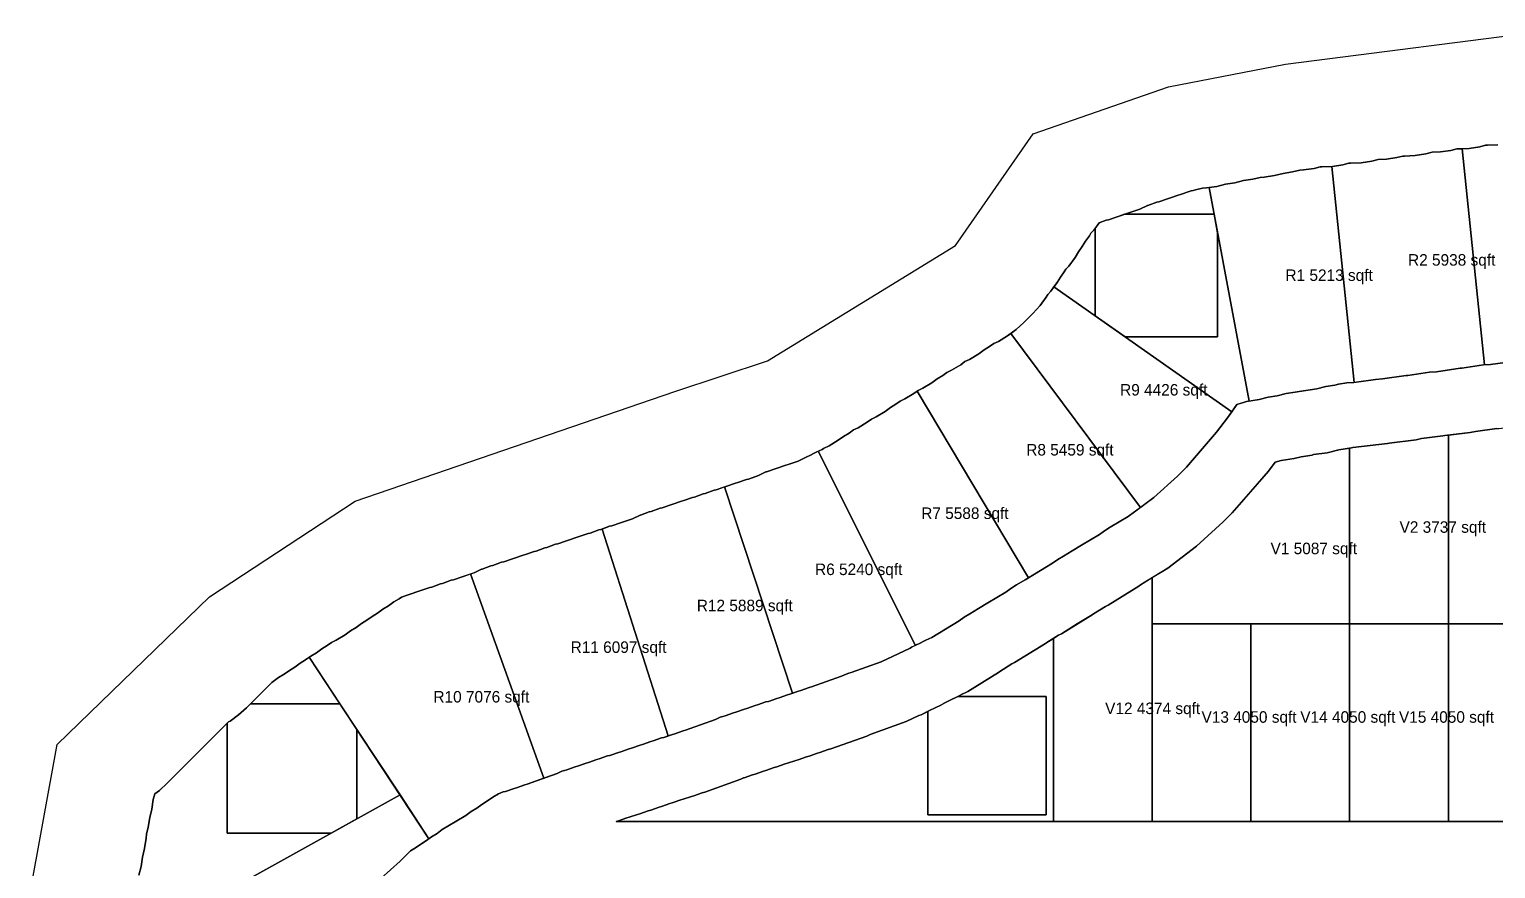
# Model space of a CAD drawing. Header units: metres. Extents: x 119 to 464, y -551 to -55.
# Drawn here: x 118.9 to 322.7, y -174.2 to -57.6 of the extents above; entities that cross this region are included whole.
import ezdxf

# ---------------------------------------------------------------- set-up
doc = ezdxf.new("R2010")
doc.units = ezdxf.units.M
for name, color, linetype in [('AMENITIES', 6, 'Continuous'), ('COLONY', 3, 'Continuous'), ('GARDENS', 82, 'Continuous'), ('PLOTS', 1, 'Continuous'), ('RIVER_PROMENADE', 62, 'Continuous'), ('ROADS', 8, 'Continuous'), ('TEXT', 7, 'Continuous')]:
    doc.layers.add(name, color=color, linetype=linetype)

msp = doc.modelspace()

# ---------------------------------------------------------------- linework, layer by layer
at = {"layer": 'AMENITIES'}
for points in [[(284.02, -100.37), (271.16, -100.37), (267, -97.44), (267, -85.32), (267.58, -84.52), (268.56, -84.17), (268.85, -84.1), (270.06, -83.67), (270.35, -83.6), (271.07, -83.34), (283.54, -83.34), (284.02, -85.93), (284.02, -100.37)], [(260.22, -150.29), (260.22, -166.76), (243.76, -166.76), (243.76, -152.37), (243.8, -152.35), (243.82, -152.34), (243.9, -152.3), (244, -152.25), (245.56, -151.51), (245.89, -151.31), (245.91, -151.3), (245.94, -151.28), (247.32, -150.6), (247.34, -150.59), (247.36, -150.58), (247.95, -150.29), (260.22, -150.29)], [(164.44, -167.31), (160.87, -169.3), (146.44, -169.3), (146.44, -154.03), (146.63, -153.84), (146.83, -153.72), (148.02, -152.85), (149.11, -151.86), (149.67, -151.3), (162.08, -151.3), (164.44, -154.87), (164.44, -167.31)]]:
    msp.add_lwpolyline(points, close=True, dxfattribs=at)
at = {"layer": 'COLONY'}
msp.add_lwpolyline([(338.8, -261.53), (224.09, -261.53), (222.88, -259.14), (209.26, -249.96), (209.26, -249.96), (194.47, -246.82), (170.8, -238.57), (151.35, -227.07), (134.39, -209.29), (126.82, -193.61), (122.36, -185.17), (118.94, -178.32), (122.83, -156.97), (143.97, -136.46), (164.23, -123.19), (208.6, -107.93), (221.48, -103.71), (247.6, -87.66), (258.4, -72.16), (277.21, -65.62), (293.47, -62.5), (331.12, -57.65)], dxfattribs=at)
at = {"layer": 'GARDENS'}
for points in [[(287.61, -109.48), (287.28, -109.56), (286.69, -109.77), (285.98, -110.78), (261.28, -93.43), (261.72, -92.83), (262.18, -92.07), (262.72, -91.33), (262.93, -90.98), (263.35, -90.52), (264.22, -89.33), (264.68, -88.57), (265.22, -87.83), (265.68, -87.07), (266.22, -86.33), (266.43, -85.98), (266.85, -85.52), (267, -85.32), (267, -97.44), (271.16, -100.37), (284.02, -100.37), (284.02, -85.93), (283.54, -83.34), (271.07, -83.34), (270.35, -83.6), (271.56, -83.17), (271.85, -83.1), (273.24, -82.61), (274.28, -82.12), (274.35, -82.1), (275.56, -81.67), (275.85, -81.6), (277.06, -81.17), (277.35, -81.1), (278.56, -80.67), (278.85, -80.6), (280.06, -80.17), (280.35, -80.1), (280.61, -80.01), (280.93, -79.96), (281.93, -79.71), (282.47, -79.68), (282.84, -79.62), (288.4, -109.27), (288.06, -109.32), (287.61, -109.48)], [(300.87, -116.05), (300.87, -116.05), (300.87, -116.05), (300.87, -116.05)], [(302.36, -115.81), (302.36, -115.81), (302.36, -115.81), (302.36, -115.81), (302.36, -115.81)], [(292.87, -117.55), (292.87, -117.55), (292.87, -117.55), (292.87, -117.55)], [(295.64, -117.01), (295.64, -117.01), (295.64, -117.01), (295.64, -117.01)], [(297.35, -116.71), (297.35, -116.71), (297.35, -116.71), (297.35, -116.71)], [(274.93, -133.79), (274.93, -133.79), (274.93, -133.79), (274.93, -133.79), (274.93, -133.79), (274.93, -133.79), (274.93, -133.79)], [(273.09, -134.96), (273.09, -134.96), (268.83, -137.6), (268.83, -137.6), (268.83, -137.6), (268.83, -137.6), (268.83, -137.6), (268.83, -137.6), (268.83, -137.6), (268.82, -137.6), (268.82, -137.6), (268.82, -137.6), (268.82, -137.6), (273.09, -134.96)], [(273.29, -134.81), (273.29, -134.81), (273.29, -134.81), (273.29, -134.81)], [(266.59, -138.96), (266.59, -138.96), (264.53, -140.23), (262.33, -141.6), (262.33, -141.6), (262.33, -141.6), (262.33, -141.6), (262.33, -141.6), (262.33, -141.6), (262.33, -141.6), (262.32, -141.6), (262.32, -141.6), (262.32, -141.6), (262.32, -141.6), (266.59, -138.96)], [(266.79, -138.81), (266.79, -138.81), (266.79, -138.81), (266.79, -138.81)], [(274.93, -140.23), (274.93, -140.23), (274.93, -140.23), (274.93, -140.23), (274.93, -140.23)], [(302.36, -140.23), (302.36, -140.23), (302.36, -140.23), (302.36, -140.23), (302.36, -140.23)], [(152.63, -148.34), (152.83, -148.22), (153.57, -147.68), (154.33, -147.22), (155.07, -146.68), (155.83, -146.22), (156.57, -145.68), (157.33, -145.22), (157.83, -144.86), (162.08, -151.3), (149.67, -151.3), (149.11, -151.86), (152.63, -148.34)]]:
    msp.add_lwpolyline(points, close=True, dxfattribs=at)
for points in [[(452.37, -167.67), (200.45, -167.67), (200.45, -167.67), (200.77, -167.58), (201.93, -167.17), (202.27, -167.08), (203.43, -166.67), (203.77, -166.58), (204.93, -166.17), (205.27, -166.08), (206.43, -165.67), (206.77, -165.58), (207.93, -165.17), (208.27, -165.08), (209.43, -164.67), (209.77, -164.58), (210.93, -164.17), (211.27, -164.08), (212.43, -163.67), (212.77, -163.58), (217.77, -161.79), (218.15, -161.61), (218.27, -161.58), (219.43, -161.17), (219.77, -161.08), (220.93, -160.67), (221.27, -160.58), (222.43, -160.17), (222.77, -160.08), (223.93, -159.67), (224.27, -159.58), (225.43, -159.17), (225.77, -159.08), (226.93, -158.67), (227.27, -158.58), (228.43, -158.17), (228.77, -158.08), (229.93, -157.67), (230.27, -157.58), (235.27, -155.79), (235.65, -155.61), (235.77, -155.58), (240.77, -153.79), (242.53, -152.95), (242.82, -152.84), (243.76, -152.37), (243.76, -166.76), (260.22, -166.76), (260.22, -150.29), (247.95, -150.29), (247.36, -150.58), (248.32, -150.1), (248.34, -150.09), (249.32, -149.6), (253.59, -146.96), (253.79, -146.81), (255.44, -145.79), (255.82, -145.6), (260.09, -142.96), (260.29, -142.81), (261.22, -142.24), (261.22, -167.67), (261.22, -167.67), (261.22, -167.67), (274.93, -167.67), (274.93, -167.67), (274.93, -167.67), (274.93, -167.67), (288.65, -167.67), (302.36, -167.67), (316.08, -167.67), (329.8, -167.67)], [(134.16, -175.13), (134.46, -173.93), (134.66, -172.63), (134.96, -171.43), (135.18, -169.97), (135.21, -169.43), (135.46, -168.43), (135.66, -167.13), (135.96, -165.93), (136.16, -164.63), (136.36, -163.83), (137.02, -163.35), (138.11, -162.36), (146.44, -154.03), (146.44, -169.3), (160.87, -169.3), (164.44, -167.31), (164.44, -154.87), (170.45, -163.97), (139.81, -181.01)]]:
    msp.add_lwpolyline(points, dxfattribs=at)
at = {"layer": 'PLOTS'}
for points in [[(299.97, -76.68), (301.43, -76.46), (302.26, -76.25), (302.5, -76.25), (303.97, -76.18), (305.43, -75.96), (306.32, -75.73), (307.47, -75.68), (308.93, -75.46), (309.76, -75.25), (310, -75.25), (311.47, -75.18), (312.93, -74.96), (313.82, -74.73), (314.97, -74.68), (316.43, -74.46), (317.26, -74.25), (317.5, -74.25), (317.98, -74.23), (321.09, -104.25), (320.98, -104.26), (317.93, -104.71), (317.73, -104.72), (314.43, -105.21), (313.48, -105.26), (310.43, -105.71), (310.23, -105.72), (306.93, -106.21), (305.98, -106.26), (302.98, -106.7), (299.87, -76.68), (299.97, -76.68)], [(282.84, -79.62), (283.93, -79.46), (285.13, -79.16), (286.43, -78.96), (287.63, -78.66), (288.93, -78.46), (289.93, -78.21), (290.47, -78.18), (291.93, -77.96), (293.13, -77.66), (294.43, -77.46), (295.43, -77.21), (295.97, -77.18), (297.43, -76.96), (298.26, -76.75), (298.5, -76.75), (299.87, -76.68), (302.98, -106.7), (302.93, -106.71), (301.98, -106.76), (300.84, -106.93), (300.31, -107.06), (299.07, -107.24), (297.81, -107.56), (295.34, -107.93), (294.81, -108.06), (293.57, -108.24), (292.31, -108.56), (291.07, -108.74), (289.81, -109.06), (288.4, -109.27), (282.84, -79.62)], [(256.02, -99.35), (257.11, -98.36), (258.36, -97.11), (259.35, -96.02), (260.22, -94.83), (260.43, -94.48), (260.85, -94.02), (261.28, -93.43), (285.98, -110.78), (285.39, -111.61), (283.89, -113.61), (279.69, -118.44), (278.44, -119.69), (275.16, -122.67), (273.29, -124.06), (255.29, -99.88), (256.02, -99.35)], [(242.42, -107.79), (243.07, -107.48), (244.33, -106.72), (245.07, -106.18), (245.83, -105.72), (246.42, -105.29), (247.07, -104.98), (248.33, -104.22), (248.92, -103.79), (249.57, -103.48), (250.83, -102.72), (251.57, -102.18), (252.33, -101.72), (252.92, -101.29), (253.57, -100.98), (254.83, -100.22), (255.29, -99.88), (273.29, -124.06), (271.6, -125.31), (269.1, -126.81), (268.31, -127.29), (267.6, -127.81), (265.1, -129.31), (263.8, -130.09), (262.6, -130.81), (261.81, -131.29), (261.1, -131.81), (258.6, -133.31), (257.77, -133.81), (242.27, -107.9), (242.42, -107.79)], [(229.07, -115.98), (229.27, -115.86), (230.07, -115.48), (231.33, -114.72), (232.07, -114.18), (232.83, -113.72), (233.42, -113.29), (234.07, -112.98), (235.33, -112.22), (235.92, -111.79), (236.57, -111.48), (237.83, -110.72), (238.57, -110.18), (239.33, -109.72), (239.92, -109.29), (240.57, -108.98), (241.83, -108.22), (242.27, -107.9), (257.77, -133.81), (257.3, -134.09), (256.1, -134.81), (255.31, -135.29), (254.6, -135.81), (252.1, -137.31), (250.8, -138.09), (249.6, -138.81), (248.81, -139.29), (248.1, -139.81), (244.3, -142.09), (243.51, -142.47), (243.3, -142.59), (242.51, -142.97), (242.3, -143.09), (242.06, -143.2), (228.51, -116.25), (229.07, -115.98)], [(302.36, -140.23), (302.36, -115.81), (302.64, -115.77), (302.81, -115.73), (307.63, -115.15), (307.84, -115.1), (311.63, -114.65), (312.35, -114.49), (315.33, -114.1), (315.59, -114.07), (316.08, -114.01), (316.08, -140.23), (302.36, -140.23)], [(329.8, -140.23), (316.08, -140.23), (316.08, -114.01), (319.13, -113.65), (319.85, -113.49), (322.83, -113.1), (323.09, -113.07), (325.35, -112.8), (329.8, -112.8), (329.8, -140.23)], [(274.93, -133.79), (274.93, -133.79), (274.93, -133.79), (277.09, -132.46), (277.09, -132.46), (281.1, -129.44), (281.1, -129.44), (284.81, -126.06), (284.81, -126.06), (286.06, -124.81), (286.06, -124.81), (288.65, -121.83), (291.09, -119.01), (291.09, -119.01), (292.02, -117.76), (292.02, -117.76), (292.02, -117.76), (292.03, -117.76), (292.03, -117.76), (292.03, -117.76), (292.87, -117.55), (292.87, -117.55), (294.64, -117.27), (294.64, -117.27), (295.64, -117.01), (295.64, -117.01), (297.14, -116.77), (297.14, -116.77), (297.35, -116.71), (297.35, -116.71), (299.23, -116.45), (299.23, -116.45), (300.87, -116.05), (300.87, -116.05), (302.36, -115.81), (302.36, -115.81), (302.36, -115.81), (302.36, -140.23), (302.36, -140.23), (302.36, -140.23), (274.93, -140.23), (274.93, -140.23), (274.93, -140.23), (274.93, -133.79)], [(215.56, -121.17), (215.85, -121.1), (217.06, -120.67), (217.35, -120.6), (218.56, -120.17), (218.85, -120.1), (220.24, -119.61), (221.28, -119.12), (221.35, -119.1), (222.56, -118.67), (222.85, -118.6), (224.06, -118.17), (224.35, -118.1), (225.74, -117.61), (227.07, -116.98), (227.27, -116.86), (228.07, -116.48), (228.27, -116.36), (228.51, -116.25), (242.06, -143.2), (241.51, -143.47), (241.3, -143.59), (237.29, -145.49), (233.11, -146.98), (232.78, -147.06), (232.42, -147.19), (231.79, -147.49), (227.61, -148.98), (227.28, -149.06), (226.11, -149.48), (225.78, -149.56), (224.98, -149.85), (215.51, -121.19), (215.56, -121.17)], [(199.56, -126.67), (199.85, -126.6), (201.06, -126.17), (201.35, -126.1), (202.74, -125.61), (203.78, -125.12), (203.85, -125.1), (205.06, -124.67), (205.35, -124.6), (206.56, -124.17), (206.85, -124.1), (208.06, -123.67), (208.35, -123.6), (209.56, -123.17), (209.85, -123.1), (211.06, -122.67), (211.35, -122.6), (212.56, -122.17), (212.85, -122.1), (214.06, -121.67), (214.35, -121.6), (215.51, -121.19), (224.98, -149.85), (224.61, -149.98), (224.28, -150.06), (223.11, -150.48), (222.78, -150.56), (221.61, -150.98), (221.28, -151.06), (220.11, -151.48), (219.78, -151.56), (218.61, -151.98), (218.28, -152.06), (217.11, -152.48), (216.78, -152.56), (215.61, -152.98), (215.28, -153.06), (214.92, -153.19), (214.29, -153.49), (210.11, -154.98), (209.78, -155.06), (208.61, -155.48), (208.28, -155.56), (207.69, -155.77), (198.5, -127.05), (199.56, -126.67)], [(180.74, -133.11), (181.78, -132.62), (181.85, -132.6), (183.06, -132.17), (183.35, -132.1), (184.56, -131.67), (184.85, -131.6), (186.06, -131.17), (186.35, -131.1), (187.56, -130.67), (187.85, -130.6), (189.06, -130.17), (189.35, -130.1), (190.56, -129.67), (190.85, -129.6), (192.06, -129.17), (192.35, -129.1), (193.56, -128.67), (193.85, -128.6), (195.06, -128.17), (195.35, -128.1), (196.56, -127.67), (196.85, -127.6), (198.06, -127.17), (198.35, -127.1), (198.5, -127.05), (207.69, -155.77), (207.11, -155.98), (206.78, -156.06), (205.61, -156.48), (205.28, -156.56), (204.11, -156.98), (203.78, -157.06), (202.61, -157.48), (202.28, -157.56), (201.11, -157.98), (200.78, -158.06), (199.61, -158.48), (199.28, -158.56), (198.11, -158.98), (197.78, -159.06), (196.61, -159.48), (196.28, -159.56), (195.11, -159.98), (194.78, -160.06), (193.61, -160.48), (193.28, -160.56), (192.92, -160.69), (192.29, -160.99), (190.41, -161.66), (180.24, -133.29), (180.74, -133.11)], [(158.07, -144.68), (158.83, -144.22), (159.57, -143.68), (160.33, -143.22), (160.92, -142.79), (161.57, -142.48), (162.83, -141.72), (163.57, -141.18), (164.33, -140.72), (165.07, -140.18), (165.83, -139.72), (166.57, -139.18), (167.33, -138.72), (168.07, -138.18), (168.83, -137.72), (169.57, -137.18), (170.33, -136.72), (170.63, -136.5), (171.56, -136.17), (171.85, -136.1), (173.06, -135.67), (173.35, -135.6), (174.56, -135.17), (174.85, -135.1), (176.06, -134.67), (176.35, -134.6), (177.56, -134.17), (177.85, -134.1), (179.06, -133.67), (179.35, -133.6), (180.24, -133.29), (190.41, -161.66), (188.11, -162.48), (187.78, -162.56), (186.61, -162.98), (186.28, -163.06), (185.11, -163.48), (184.78, -163.56), (184.11, -163.8), (184.1, -163.81), (183.31, -164.29), (182.6, -164.81), (181.81, -165.29), (181.1, -165.81), (180.31, -166.29), (179.6, -166.81), (177.1, -168.31), (176.31, -168.79), (175.6, -169.31), (174.81, -169.79), (174.46, -170.05), (157.83, -144.86), (158.07, -144.68)], [(261.22, -167.67), (261.22, -167.67), (261.22, -142.23), (261.22, -142.23), (261.22, -142.23), (261.93, -141.79), (261.93, -141.79), (261.93, -141.79), (261.94, -141.79), (261.94, -141.79), (261.94, -141.79), (261.94, -141.79), (261.94, -141.79), (261.94, -141.79), (262.32, -141.6), (262.32, -141.6), (262.32, -141.6), (262.33, -141.6), (262.33, -141.6), (262.33, -141.6), (262.33, -141.6), (262.33, -141.6), (262.33, -141.6), (262.33, -141.6), (264.53, -140.23), (266.59, -138.96), (266.59, -138.96), (266.79, -138.81), (266.79, -138.81), (268.43, -137.79), (268.43, -137.79), (268.43, -137.79), (268.44, -137.79), (268.44, -137.79), (268.44, -137.79), (268.44, -137.79), (268.44, -137.79), (268.44, -137.79), (268.82, -137.6), (268.82, -137.6), (268.82, -137.6), (268.83, -137.6), (268.83, -137.6), (268.83, -137.6), (268.83, -137.6), (268.83, -137.6), (268.83, -137.6), (268.83, -137.6), (273.09, -134.96), (273.09, -134.96), (273.29, -134.81), (273.29, -134.81), (274.93, -133.79), (274.93, -133.79), (274.93, -133.79), (274.93, -167.67), (274.93, -167.67), (274.93, -167.67), (261.22, -167.67), (261.22, -167.67)], [(274.93, -140.23), (288.65, -140.23), (288.65, -167.67), (274.93, -167.67), (274.93, -140.23)], [(288.65, -140.23), (302.36, -140.23), (302.36, -167.67), (288.65, -167.67), (288.65, -140.23)], [(302.36, -140.23), (316.08, -140.23), (316.08, -167.67), (302.36, -167.67), (302.36, -140.23)], [(316.08, -140.23), (329.8, -140.23), (329.8, -167.67), (316.08, -167.67), (316.08, -140.23)]]:
    msp.add_lwpolyline(points, close=True, dxfattribs=at)
for points in [[(324.98, -103.76), (321.93, -104.21), (321.09, -104.25), (317.98, -74.23), (318.97, -74.18), (318.97, -74.18), (320.43, -73.96), (321.26, -73.75), (321.5, -73.75), (322.97, -73.68)], [(139.81, -181.01), (170.45, -163.97), (174.46, -170.05), (174.1, -170.31), (173.31, -170.79), (172.6, -171.31), (171.9, -171.73), (170.44, -173.19), (167.78, -175.6)]]:
    msp.add_lwpolyline(points, dxfattribs=at)
at = {"layer": 'RIVER_PROMENADE'}
for points in [[(118.94, -178.32), (122.83, -156.97), (143.97, -136.46), (164.23, -123.19), (208.6, -107.93), (221.48, -103.71), (247.6, -87.66), (258.4, -72.16), (277.21, -65.62), (293.47, -62.5), (331.12, -57.65)], [(322.97, -73.68), (321.5, -73.75), (321.26, -73.75), (320.43, -73.96), (318.97, -74.18), (317.5, -74.25), (317.26, -74.25), (316.43, -74.46), (314.97, -74.68), (313.82, -74.73), (312.93, -74.96), (311.47, -75.18), (310, -75.25), (309.76, -75.25), (308.93, -75.46), (307.47, -75.68), (306.32, -75.73), (305.43, -75.96), (303.97, -76.18), (302.5, -76.25), (302.26, -76.25), (301.43, -76.46), (299.97, -76.68), (298.5, -76.75), (298.26, -76.75), (297.43, -76.96), (295.97, -77.18), (295.43, -77.21), (294.43, -77.46), (293.13, -77.66), (291.93, -77.96), (290.47, -78.18), (289.93, -78.21), (288.93, -78.46), (287.63, -78.66), (286.43, -78.96), (285.13, -79.16), (283.93, -79.46), (282.47, -79.68), (281.93, -79.71), (280.93, -79.96), (280.61, -80.01), (280.35, -80.1), (280.06, -80.17), (278.85, -80.6), (278.56, -80.67), (277.35, -81.1), (277.06, -81.17), (275.85, -81.6), (275.56, -81.67), (274.35, -82.1), (274.28, -82.12), (273.24, -82.61), (271.85, -83.1), (271.56, -83.17), (270.35, -83.6), (270.06, -83.67), (268.85, -84.1), (268.56, -84.17), (267.58, -84.52), (266.85, -85.52), (266.43, -85.98), (266.22, -86.33), (265.68, -87.07), (265.22, -87.83), (264.68, -88.57), (264.22, -89.33), (263.35, -90.52), (262.93, -90.98), (262.72, -91.33), (262.18, -92.07), (261.72, -92.83), (260.85, -94.02), (260.43, -94.48), (260.22, -94.83), (259.35, -96.02), (258.36, -97.11), (257.11, -98.36), (256.02, -99.35), (254.83, -100.22), (253.57, -100.98), (252.92, -101.29), (252.33, -101.72), (251.57, -102.18), (250.83, -102.72), (249.57, -103.48), (248.92, -103.79), (248.33, -104.22), (247.07, -104.98), (246.42, -105.29), (245.83, -105.72), (245.07, -106.18), (244.33, -106.72), (243.07, -107.48), (242.42, -107.79), (241.83, -108.22), (240.57, -108.98), (239.92, -109.29), (239.33, -109.72), (238.57, -110.18), (237.83, -110.72), (236.57, -111.48), (235.92, -111.79), (235.33, -112.22), (234.07, -112.98), (233.42, -113.29), (232.83, -113.72), (232.07, -114.18), (231.33, -114.72), (230.07, -115.48), (229.27, -115.86), (229.07, -115.98), (228.27, -116.36), (228.07, -116.48), (227.27, -116.86), (227.07, -116.98), (225.74, -117.61), (224.35, -118.1), (224.06, -118.17), (222.85, -118.6), (222.56, -118.67), (221.35, -119.1), (221.28, -119.12), (220.24, -119.61), (218.85, -120.1), (218.56, -120.17), (217.35, -120.6), (217.06, -120.67), (215.85, -121.1), (215.56, -121.17), (214.35, -121.6), (214.06, -121.67), (212.85, -122.1), (212.56, -122.17), (211.35, -122.6), (211.06, -122.67), (209.85, -123.1), (209.56, -123.17), (208.35, -123.6), (208.06, -123.67), (206.85, -124.1), (206.56, -124.17), (205.35, -124.6), (205.06, -124.67), (203.85, -125.1), (203.78, -125.12), (202.74, -125.61), (201.35, -126.1), (201.06, -126.17), (199.85, -126.6), (199.56, -126.67), (198.35, -127.1), (198.06, -127.17), (196.85, -127.6), (196.56, -127.67), (195.35, -128.1), (195.06, -128.17), (193.85, -128.6), (193.56, -128.67), (192.35, -129.1), (192.06, -129.17), (190.85, -129.6), (190.56, -129.67), (189.35, -130.1), (189.06, -130.17), (187.85, -130.6), (187.56, -130.67), (186.35, -131.1), (186.06, -131.17), (184.85, -131.6), (184.56, -131.67), (183.35, -132.1), (183.06, -132.17), (181.85, -132.6), (181.78, -132.62), (180.74, -133.11), (179.35, -133.6), (179.06, -133.67), (177.85, -134.1), (177.56, -134.17), (176.35, -134.6), (176.06, -134.67), (174.85, -135.1), (174.56, -135.17), (173.35, -135.6), (173.06, -135.67), (171.85, -136.1), (171.56, -136.17), (170.63, -136.5), (170.33, -136.72), (169.57, -137.18), (168.83, -137.72), (168.07, -138.18), (167.33, -138.72), (166.57, -139.18), (165.83, -139.72), (165.07, -140.18), (164.33, -140.72), (163.57, -141.18), (162.83, -141.72), (161.57, -142.48), (160.92, -142.79), (160.33, -143.22), (159.57, -143.68), (158.83, -144.22), (158.07, -144.68), (157.33, -145.22), (156.57, -145.68), (155.83, -146.22), (155.07, -146.68), (154.33, -147.22), (153.57, -147.68), (152.83, -148.22), (152.63, -148.34), (149.11, -151.86), (148.02, -152.85), (146.83, -153.72), (146.63, -153.84), (138.11, -162.36), (137.02, -163.35), (136.36, -163.83), (136.16, -164.63), (135.96, -165.93), (135.66, -167.13), (135.46, -168.43), (135.21, -169.43), (135.18, -169.97), (134.96, -171.43), (134.66, -172.63), (134.46, -173.93), (134.16, -175.13)]]:
    msp.add_lwpolyline(points, dxfattribs=at)
at = {"layer": 'ROADS'}
for points in [[(167.78, -175.6), (170.44, -173.19), (171.9, -171.73), (172.6, -171.31), (173.31, -170.79), (174.1, -170.31), (174.81, -169.79), (175.6, -169.31), (176.31, -168.79), (177.1, -168.31), (179.6, -166.81), (180.31, -166.29), (181.1, -165.81), (181.81, -165.29), (182.6, -164.81), (183.31, -164.29), (184.1, -163.81), (184.11, -163.8), (184.78, -163.56), (185.11, -163.48), (186.28, -163.06), (186.61, -162.98), (187.78, -162.56), (188.11, -162.48), (192.29, -160.99), (192.92, -160.69), (193.28, -160.56), (193.61, -160.48), (194.78, -160.06), (195.11, -159.98), (196.28, -159.56), (196.61, -159.48), (197.78, -159.06), (198.11, -158.98), (199.28, -158.56), (199.61, -158.48), (200.78, -158.06), (201.11, -157.98), (202.28, -157.56), (202.61, -157.48), (203.78, -157.06), (204.11, -156.98), (205.28, -156.56), (205.61, -156.48), (206.78, -156.06), (207.11, -155.98), (208.28, -155.56), (208.61, -155.48), (209.78, -155.06), (210.11, -154.98), (214.29, -153.49), (214.92, -153.19), (215.28, -153.06), (215.61, -152.98), (216.78, -152.56), (217.11, -152.48), (218.28, -152.06), (218.61, -151.98), (219.78, -151.56), (220.11, -151.48), (221.28, -151.06), (221.61, -150.98), (222.78, -150.56), (223.11, -150.48), (224.28, -150.06), (224.61, -149.98), (225.78, -149.56), (226.11, -149.48), (227.28, -149.06), (227.61, -148.98), (231.79, -147.49), (232.42, -147.19), (232.78, -147.06), (233.11, -146.98), (237.29, -145.49), (241.3, -143.59), (241.51, -143.47), (242.3, -143.09), (242.51, -142.97), (243.3, -142.59), (243.51, -142.47), (244.3, -142.09), (248.1, -139.81), (248.81, -139.29), (249.6, -138.81), (250.8, -138.09), (252.1, -137.31), (254.6, -135.81), (255.31, -135.29), (256.1, -134.81), (257.3, -134.09), (258.6, -133.31), (261.1, -131.81), (261.81, -131.29), (262.6, -130.81), (263.8, -130.09), (265.1, -129.31), (267.6, -127.81), (268.31, -127.29), (269.1, -126.81), (271.6, -125.31), (275.16, -122.67), (278.44, -119.69), (279.69, -118.44), (283.89, -113.61), (285.39, -111.61), (286.69, -109.77), (287.28, -109.56), (287.61, -109.48), (288.06, -109.32), (289.81, -109.06), (291.07, -108.74), (292.31, -108.56), (293.57, -108.24), (294.81, -108.06), (295.34, -107.93), (297.81, -107.56), (299.07, -107.24), (300.31, -107.06), (300.84, -106.93), (301.98, -106.76), (302.93, -106.71), (305.98, -106.26), (306.93, -106.21), (310.23, -105.72), (310.43, -105.71), (313.48, -105.26), (314.43, -105.21), (317.73, -104.72), (317.93, -104.71), (320.98, -104.26), (321.93, -104.21), (324.98, -103.76)], [(322.83, -113.1), (319.85, -113.49), (319.13, -113.65), (315.59, -114.07), (315.33, -114.1), (312.35, -114.49), (311.63, -114.65), (307.84, -115.1), (307.63, -115.15), (302.81, -115.73), (302.64, -115.77), (300.87, -116.05), (299.23, -116.45), (297.35, -116.71), (297.14, -116.77), (295.64, -117.01), (294.64, -117.27), (292.87, -117.55), (292.03, -117.76), (291.09, -119.01), (286.06, -124.81), (284.81, -126.06), (281.1, -129.44), (277.09, -132.46), (273.29, -134.81), (273.09, -134.96), (268.82, -137.6), (268.44, -137.79), (266.79, -138.81), (266.59, -138.96), (262.32, -141.6), (261.94, -141.79), (260.29, -142.81), (260.09, -142.96), (255.82, -145.6), (255.44, -145.79), (253.79, -146.81), (253.59, -146.96), (249.32, -149.6), (248.34, -150.09), (248.32, -150.1), (247.36, -150.58), (247.34, -150.59), (247.32, -150.6), (245.94, -151.28), (245.91, -151.3), (245.89, -151.31), (245.56, -151.51), (244, -152.25), (243.9, -152.3), (243.82, -152.34), (243.8, -152.35), (242.82, -152.84), (242.53, -152.95), (240.77, -153.79), (235.77, -155.58), (235.65, -155.61), (235.27, -155.79), (230.27, -157.58), (229.93, -157.67), (228.77, -158.08), (228.43, -158.17), (227.27, -158.58), (226.93, -158.67), (225.77, -159.08), (225.43, -159.17), (224.27, -159.58), (223.93, -159.67), (222.77, -160.08), (222.43, -160.17), (221.27, -160.58), (220.93, -160.67), (219.77, -161.08), (219.43, -161.17), (218.27, -161.58), (218.15, -161.61), (217.77, -161.79), (212.77, -163.58), (212.43, -163.67), (211.27, -164.08), (210.93, -164.17), (209.77, -164.58), (209.43, -164.67), (208.27, -165.08), (207.93, -165.17), (206.77, -165.58), (206.43, -165.67), (205.27, -166.08), (204.93, -166.17), (203.77, -166.58), (203.43, -166.67), (202.27, -167.08), (201.93, -167.17), (200.77, -167.58), (200.45, -167.67), (452.37, -167.67)]]:
    msp.add_lwpolyline(points, dxfattribs=at)

# ---------------------------------------------------------------- texts
at = {"layer": 'TEXT'}
for s, p in [('R2 5938 sqft', (310.48, -90.47)), ('R1 5213 sqft', (293.45, -92.59)), ('R9 4426 sqft', (270.48, -108.51)), ('R8 5459 sqft', (257.44, -116.84)), ('R7 5588 sqft', (242.85, -125.65)), ('V2 3737 sqft', (309.3, -127.57)), ('V1 5087 sqft', (291.38, -130.54)), ('R6 5240 sqft', (228.1, -133.44)), ('R12 5889 sqft', (211.67, -138.47)), ('R11 6097 sqft', (194.14, -144.25)), ('R10 7076 sqft', (175.08, -151.14)), ('V12 4374 sqft', (268.4, -152.75)), ('V13 4050 sqft', (281.79, -153.95)), ('V14 4050 sqft', (295.51, -153.95)), ('V15 4050 sqft', (309.22, -153.95))]:
    msp.add_text(s, height=1.6, dxfattribs=at).set_placement(p)

doc.saveas('drawing.dxf')
